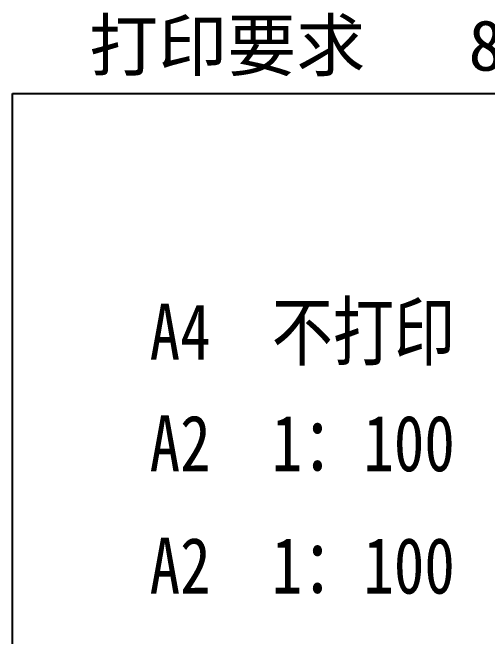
# Model space of a CAD drawing. Extents: x 921423 to 1291758, y 534425 to 1049953.
# Drawn here: x 924308 to 1093275, y 827935 to 1049953 of the extents above; entities that cross this region are included whole.
import ezdxf

# ---------------------------------------------------------------- set-up
doc = ezdxf.new("R2010")
doc.units = 0
doc.header["$LTSCALE"] = 1000
doc.header["$MEASUREMENT"] = 0
doc.layers.add('PUB_TEXT', color=7, linetype='Continuous')
doc.layers.add('图框', color=7, linetype='Continuous')
doc.styles.add('宋体', font='')
doc.styles.add('黑体', font='simhei.ttf')
doc.styles.get('宋体').set_extended_font_data('NSimSun')

msp = doc.modelspace()

# ---------------------------------------------------------------- linework, layer by layer
msp.add_lwpolyline([(924308, 1021184), (1291758, 1021184), (1291758, 534425), (924308, 534425)], close=True)

# ---------------------------------------------------------------- texts
at = {"layer": 'PUB_TEXT', "style": '宋体', "width": 0.8}
for s, p in [('A4  不打印', (973094, 926421)), ('A2  1：100', (973094, 886733)), ('A2  1：100', (973094, 843204))]:
    msp.add_text(s, height=19936.7, dxfattribs=at).set_placement(p)
at = {"layer": '图框', "color": 6, "style": '黑体'}
msp.add_text('打印要求   8#色淡显40%%%', height=18000, dxfattribs=at).set_placement((951574, 1029255))

doc.saveas('drawing.dxf')
